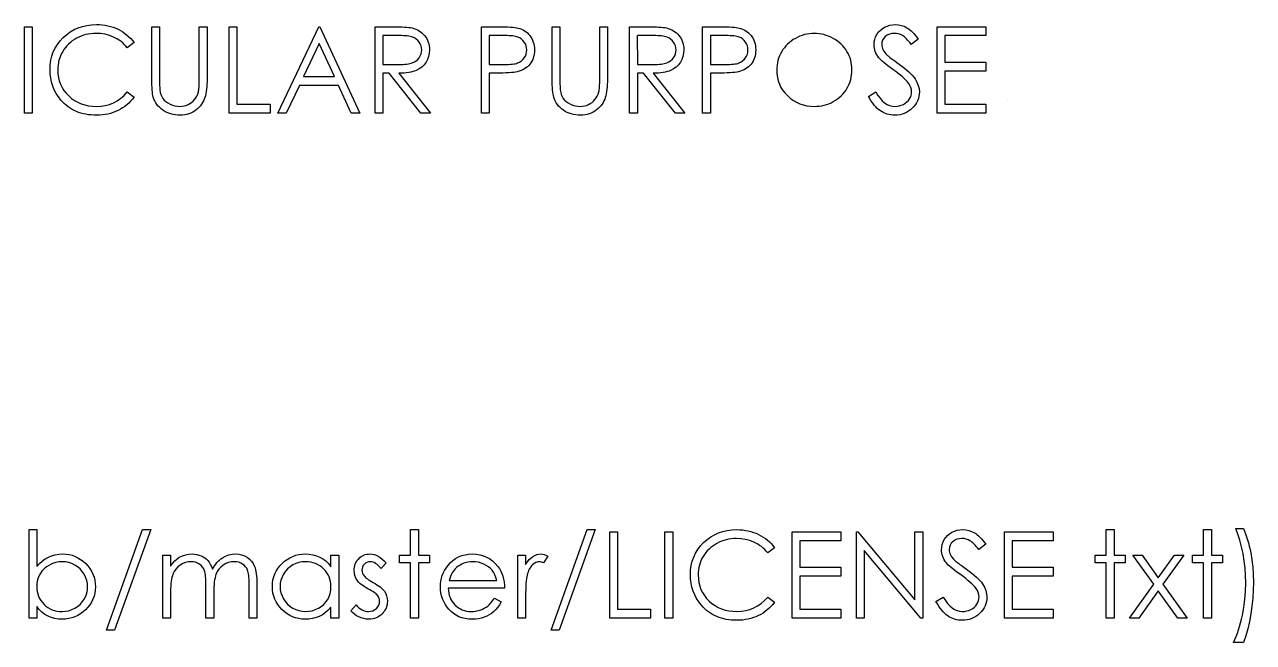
# Model space of a CAD drawing. Header units: millimetres. Extents: x -53 to 240, y 0 to 133.
# Drawn here: x 189.83 to 239.68, y 80.5 to 105.58 of the extents above; entities that cross this region are included whole.
import ezdxf

# ---------------------------------------------------------------- set-up
doc = ezdxf.new("R2010")
doc.units = ezdxf.units.MM

msp = doc.modelspace()

# ---------------------------------------------------------------- linework, layer by layer
at = {"color": 7, "linetype": 'Continuous'}
for p, q in [((221.845, 105.581), (221.845, 105.581)), ((229.697, 102.529), (229.697, 102.529)), ((232.434, 82.029), (232.434, 82.029))]:
    msp.add_line(p, q, dxfattribs=at)
at = {"color": 7, "linetype": 'Continuous', "flags": 128}
for points in [[(189.829, 105.491), (190.143, 105.491), (190.143, 105.491), (190.143, 101.991), (190.143, 101.991), (189.829, 101.991), (189.829, 101.991), (189.829, 105.491)], [(194.271, 104.849), (193.996, 104.638), (193.996, 104.638), (193.936, 104.708), (193.874, 104.773), (193.809, 104.834), (193.741, 104.891), (193.669, 104.943), (193.596, 104.99), (193.519, 105.034), (193.439, 105.073), (193.272, 105.138), (193.097, 105.185), (192.915, 105.213), (192.724, 105.222), (192.724, 105.222), (192.619, 105.219), (192.515, 105.209), (192.414, 105.194), (192.315, 105.172), (192.217, 105.144), (192.121, 105.11), (192.028, 105.07), (191.936, 105.023), (191.848, 104.971), (191.765, 104.915), (191.687, 104.855), (191.614, 104.791), (191.546, 104.722), (191.484, 104.649), (191.426, 104.571), (191.374, 104.49), (191.327, 104.405), (191.287, 104.317), (191.253, 104.228), (191.225, 104.134), (191.203, 104.039), (191.187, 103.941), (191.178, 103.841), (191.175, 103.737), (191.175, 103.737), (191.182, 103.583), (191.203, 103.435), (191.237, 103.293), (191.286, 103.158), (191.349, 103.029), (191.426, 102.907), (191.516, 102.792), (191.621, 102.683), (191.736, 102.584), (191.858, 102.498), (191.988, 102.426), (192.125, 102.366), (192.269, 102.32), (192.421, 102.287), (192.58, 102.267), (192.746, 102.26), (192.746, 102.26), (192.929, 102.269), (193.104, 102.297), (193.272, 102.342), (193.432, 102.406), (193.584, 102.488), (193.73, 102.588), (193.866, 102.707), (193.996, 102.844), (193.996, 102.844), (194.271, 102.635), (194.271, 102.635), (194.204, 102.55), (194.132, 102.47), (194.057, 102.395), (193.978, 102.325), (193.894, 102.259), (193.807, 102.198), (193.715, 102.143), (193.62, 102.093), (193.521, 102.048), (193.419, 102.009), (193.315, 101.976), (193.207, 101.949), (193.097, 101.928), (192.983, 101.913), (192.867, 101.904), (192.748, 101.901), (192.748, 101.901), (192.635, 101.903), (192.525, 101.911), (192.419, 101.923), (192.315, 101.94), (192.214, 101.961), (192.116, 101.987), (192.022, 102.018), (191.93, 102.054), (191.841, 102.095), (191.755, 102.14), (191.673, 102.191), (191.593, 102.245), (191.516, 102.305), (191.443, 102.37), (191.372, 102.439), (191.304, 102.513), (191.304, 102.513), (191.201, 102.646), (191.11, 102.785), (191.034, 102.931), (190.971, 103.084), (190.923, 103.243), (190.889, 103.409), (190.868, 103.582), (190.861, 103.761), (190.861, 103.761), (190.869, 103.95), (190.894, 104.131), (190.936, 104.304), (190.995, 104.469), (191.07, 104.627), (191.163, 104.778), (191.271, 104.92), (191.398, 105.056), (191.537, 105.179), (191.683, 105.286), (191.839, 105.375), (192.003, 105.45), (192.175, 105.507), (192.356, 105.548), (192.546, 105.572), (192.744, 105.581), (192.744, 105.581), (192.864, 105.578), (192.982, 105.569), (193.097, 105.553), (193.208, 105.532), (193.317, 105.506), (193.423, 105.472), (193.526, 105.433), (193.625, 105.388), (193.721, 105.337), (193.813, 105.282), (193.901, 105.222), (193.983, 105.157), (194.062, 105.087), (194.136, 105.013), (194.206, 104.933), (194.271, 104.849)], [(194.989, 105.491), (195.303, 105.491), (195.303, 105.491), (195.303, 103.394), (195.303, 103.394), (195.303, 103.305), (195.304, 103.225), (195.305, 103.153), (195.306, 103.091), (195.309, 103.037), (195.311, 102.992), (195.313, 102.956), (195.317, 102.928), (195.317, 102.928), (195.334, 102.83), (195.36, 102.74), (195.395, 102.658), (195.438, 102.585), (195.492, 102.519), (195.559, 102.458), (195.639, 102.403), (195.731, 102.353), (195.829, 102.313), (195.928, 102.283), (196.028, 102.266), (196.127, 102.26), (196.127, 102.26), (196.213, 102.265), (196.297, 102.278), (196.379, 102.302), (196.46, 102.333), (196.536, 102.374), (196.606, 102.421), (196.669, 102.475), (196.726, 102.536), (196.775, 102.604), (196.819, 102.68), (196.854, 102.762), (196.883, 102.851), (196.883, 102.851), (196.891, 102.888), (196.898, 102.934), (196.904, 102.989), (196.909, 103.052), (196.913, 103.125), (196.916, 103.206), (196.918, 103.296), (196.918, 103.394), (196.918, 103.394), (196.918, 105.491), (196.918, 105.491), (197.232, 105.491), (197.232, 105.491), (197.232, 103.377), (197.232, 103.377), (197.231, 103.263), (197.227, 103.154), (197.22, 103.05), (197.21, 102.953), (197.197, 102.861), (197.183, 102.775), (197.164, 102.693), (197.143, 102.618), (197.119, 102.548), (197.088, 102.479), (197.052, 102.412), (197.011, 102.349), (196.963, 102.286), (196.911, 102.227), (196.852, 102.17), (196.789, 102.115), (196.721, 102.065), (196.649, 102.022), (196.573, 101.985), (196.495, 101.955), (196.413, 101.931), (196.327, 101.915), (196.238, 101.905), (196.145, 101.901), (196.145, 101.901), (196.044, 101.905), (195.947, 101.914), (195.854, 101.93), (195.764, 101.952), (195.678, 101.98), (195.596, 102.015), (195.517, 102.056), (195.442, 102.103), (195.372, 102.156), (195.309, 102.213), (195.25, 102.274), (195.198, 102.339), (195.153, 102.407), (195.113, 102.481), (195.079, 102.558), (195.051, 102.64), (195.051, 102.64), (195.037, 102.696), (195.024, 102.762), (195.013, 102.839), (195.004, 102.926), (194.998, 103.024), (194.993, 103.131), (194.99, 103.249), (194.989, 103.377), (194.989, 103.377), (194.989, 105.491)], [(198.13, 105.491), (198.444, 105.491), (198.444, 105.491), (198.444, 102.35), (198.444, 102.35), (199.79, 102.35), (199.79, 102.35), (199.79, 101.991), (199.79, 101.991), (198.13, 101.991), (198.13, 101.991), (198.13, 105.491)], [(201.809, 105.491), (203.425, 101.991), (203.425, 101.991), (203.083, 101.991), (203.083, 101.991), (202.566, 103.113), (202.566, 103.113), (200.979, 103.113), (200.979, 103.113), (200.447, 101.991), (200.447, 101.991), (200.104, 101.991), (200.104, 101.991), (201.764, 105.491), (201.764, 105.491), (201.809, 105.491)], [(204.053, 105.491), (204.753, 105.491), (204.753, 105.491), (204.894, 105.49), (205.023, 105.488), (205.139, 105.484), (205.244, 105.479), (205.337, 105.472), (205.419, 105.464), (205.489, 105.455), (205.546, 105.443), (205.546, 105.443), (205.623, 105.423), (205.696, 105.397), (205.765, 105.366), (205.83, 105.33), (205.892, 105.289), (205.95, 105.243), (206.005, 105.192), (206.055, 105.135), (206.102, 105.075), (206.142, 105.01), (206.175, 104.943), (206.203, 104.872), (206.224, 104.798), (206.24, 104.72), (206.249, 104.639), (206.252, 104.555), (206.252, 104.555), (206.243, 104.415), (206.217, 104.285), (206.174, 104.163), (206.114, 104.049), (206.037, 103.947), (205.946, 103.858), (205.839, 103.782), (205.719, 103.72), (205.652, 103.694), (205.579, 103.671), (205.499, 103.652), (205.414, 103.636), (205.322, 103.623), (205.225, 103.614), (205.121, 103.608), (205.011, 103.606), (205.011, 103.606), (206.297, 101.991), (206.297, 101.991), (205.908, 101.991), (205.908, 101.991), (204.622, 103.606), (204.622, 103.606), (204.367, 103.606), (204.367, 103.606), (204.367, 101.991), (204.367, 101.991), (204.053, 101.991), (204.053, 101.991), (204.053, 105.491)], [(208.361, 105.491), (209.047, 105.491), (209.047, 105.491), (209.189, 105.49), (209.318, 105.487), (209.436, 105.483), (209.542, 105.478), (209.635, 105.471), (209.717, 105.462), (209.787, 105.451), (209.844, 105.438), (209.844, 105.438), (209.916, 105.417), (209.985, 105.391), (210.05, 105.361), (210.113, 105.325), (210.171, 105.284), (210.226, 105.239), (210.278, 105.188), (210.327, 105.133), (210.371, 105.073), (210.409, 105.01), (210.441, 104.943), (210.468, 104.873), (210.488, 104.798), (210.503, 104.72), (210.512, 104.638), (210.514, 104.552), (210.514, 104.552), (210.512, 104.466), (210.503, 104.384), (210.489, 104.305), (210.468, 104.231), (210.442, 104.16), (210.41, 104.094), (210.372, 104.031), (210.329, 103.972), (210.28, 103.917), (210.227, 103.866), (210.17, 103.821), (210.108, 103.78), (210.041, 103.744), (209.97, 103.713), (209.895, 103.686), (209.816, 103.664), (209.816, 103.664), (209.75, 103.651), (209.671, 103.639), (209.579, 103.629), (209.474, 103.621), (209.356, 103.615), (209.226, 103.61), (209.082, 103.607), (208.925, 103.606), (208.925, 103.606), (208.675, 103.606), (208.675, 103.606), (208.675, 101.991), (208.675, 101.991), (208.361, 101.991), (208.361, 101.991), (208.361, 105.491)], [(211.232, 105.491), (211.547, 105.491), (211.547, 105.491), (211.547, 103.394), (211.547, 103.394), (211.547, 103.305), (211.547, 103.225), (211.549, 103.153), (211.55, 103.091), (211.552, 103.037), (211.554, 102.992), (211.557, 102.956), (211.561, 102.928), (211.561, 102.928), (211.578, 102.83), (211.604, 102.74), (211.639, 102.658), (211.682, 102.585), (211.736, 102.519), (211.802, 102.458), (211.882, 102.403), (211.974, 102.353), (212.073, 102.313), (212.172, 102.283), (212.271, 102.266), (212.371, 102.26), (212.371, 102.26), (212.457, 102.265), (212.541, 102.278), (212.623, 102.302), (212.703, 102.333), (212.78, 102.374), (212.849, 102.421), (212.912, 102.475), (212.969, 102.536), (213.019, 102.604), (213.062, 102.68), (213.097, 102.762), (213.126, 102.851), (213.126, 102.851), (213.135, 102.888), (213.142, 102.934), (213.148, 102.989), (213.153, 103.052), (213.157, 103.125), (213.16, 103.206), (213.161, 103.296), (213.162, 103.394), (213.162, 103.394), (213.162, 105.491), (213.162, 105.491), (213.476, 105.491), (213.476, 105.491), (213.476, 103.377), (213.476, 103.377), (213.475, 103.263), (213.47, 103.154), (213.463, 103.05), (213.454, 102.953), (213.441, 102.861), (213.426, 102.775), (213.408, 102.693), (213.387, 102.618), (213.362, 102.548), (213.332, 102.479), (213.296, 102.412), (213.254, 102.349), (213.207, 102.286), (213.154, 102.227), (213.096, 102.17), (213.032, 102.115), (212.964, 102.065), (212.893, 102.022), (212.817, 101.985), (212.738, 101.955), (212.656, 101.931), (212.571, 101.915), (212.481, 101.905), (212.389, 101.901), (212.389, 101.901), (212.288, 101.905), (212.191, 101.914), (212.098, 101.93), (212.008, 101.952), (211.922, 101.98), (211.84, 102.015), (211.761, 102.056), (211.686, 102.103), (211.616, 102.156), (211.552, 102.213), (211.494, 102.274), (211.442, 102.339), (211.396, 102.407), (211.357, 102.481), (211.323, 102.558), (211.295, 102.64), (211.295, 102.64), (211.28, 102.696), (211.267, 102.762), (211.257, 102.839), (211.248, 102.926), (211.242, 103.024), (211.237, 103.131), (211.233, 103.249), (211.232, 103.377), (211.232, 103.377), (211.232, 105.491)], [(214.373, 105.491), (215.074, 105.491), (215.074, 105.491), (215.214, 105.49), (215.343, 105.488), (215.459, 105.484), (215.565, 105.479), (215.658, 105.472), (215.739, 105.464), (215.809, 105.455), (215.867, 105.443), (215.867, 105.443), (215.943, 105.423), (216.016, 105.397), (216.086, 105.366), (216.151, 105.33), (216.213, 105.289), (216.271, 105.243), (216.325, 105.192), (216.376, 105.135), (216.422, 105.075), (216.462, 105.01), (216.496, 104.943), (216.523, 104.872), (216.545, 104.798), (216.56, 104.72), (216.569, 104.639), (216.572, 104.555), (216.572, 104.555), (216.564, 104.415), (216.538, 104.285), (216.494, 104.163), (216.434, 104.049), (216.358, 103.947), (216.266, 103.858), (216.16, 103.782), (216.039, 103.72), (215.972, 103.694), (215.899, 103.671), (215.82, 103.652), (215.734, 103.636), (215.642, 103.623), (215.545, 103.614), (215.441, 103.608), (215.331, 103.606), (215.331, 103.606), (216.617, 101.991), (216.617, 101.991), (216.229, 101.991), (216.229, 101.991), (214.943, 103.606), (214.943, 103.606), (214.688, 103.606), (214.688, 103.606), (214.688, 101.991), (214.688, 101.991), (214.373, 101.991), (214.373, 101.991), (214.373, 105.491)], [(217.335, 105.491), (218.021, 105.491), (218.021, 105.491), (218.163, 105.49), (218.293, 105.487), (218.411, 105.483), (218.516, 105.478), (218.61, 105.471), (218.692, 105.462), (218.761, 105.451), (218.819, 105.438), (218.819, 105.438), (218.891, 105.417), (218.959, 105.391), (219.025, 105.361), (219.087, 105.325), (219.145, 105.284), (219.201, 105.239), (219.253, 105.188), (219.301, 105.133), (219.345, 105.073), (219.383, 105.01), (219.415, 104.943), (219.442, 104.873), (219.462, 104.798), (219.477, 104.72), (219.486, 104.638), (219.489, 104.552), (219.489, 104.552), (219.486, 104.466), (219.477, 104.384), (219.463, 104.305), (219.443, 104.231), (219.416, 104.16), (219.384, 104.094), (219.347, 104.031), (219.303, 103.972), (219.255, 103.917), (219.201, 103.866), (219.144, 103.821), (219.082, 103.78), (219.016, 103.744), (218.945, 103.713), (218.87, 103.686), (218.791, 103.664), (218.791, 103.664), (218.725, 103.651), (218.645, 103.639), (218.554, 103.629), (218.448, 103.621), (218.331, 103.615), (218.2, 103.61), (218.056, 103.607), (217.899, 103.606), (217.899, 103.606), (217.649, 103.606), (217.649, 103.606), (217.649, 101.991), (217.649, 101.991), (217.335, 101.991), (217.335, 101.991), (217.335, 105.491)], [(221.86, 105.222), (221.76, 105.219), (221.662, 105.209), (221.566, 105.194), (221.47, 105.172), (221.376, 105.143), (221.283, 105.109), (221.192, 105.068), (221.101, 105.021), (221.014, 104.969), (220.932, 104.913), (220.855, 104.852), (220.783, 104.786), (220.716, 104.717), (220.653, 104.643), (220.595, 104.565), (220.543, 104.482), (220.496, 104.397), (220.454, 104.308), (220.42, 104.217), (220.392, 104.124), (220.369, 104.028), (220.354, 103.93), (220.344, 103.83), (220.341, 103.727), (220.341, 103.727), (220.348, 103.576), (220.369, 103.43), (220.404, 103.292), (220.453, 103.158), (220.515, 103.031), (220.592, 102.909), (220.682, 102.794), (220.787, 102.685), (220.901, 102.586), (221.021, 102.499), (221.146, 102.426), (221.277, 102.367), (221.415, 102.32), (221.557, 102.287), (221.706, 102.267), (221.86, 102.26), (221.86, 102.26), (221.964, 102.263), (222.065, 102.272), (222.166, 102.288), (222.264, 102.309), (222.36, 102.337), (222.454, 102.37), (222.546, 102.41), (222.636, 102.455), (222.723, 102.506), (222.805, 102.562), (222.882, 102.622), (222.954, 102.686), (223.021, 102.755), (223.083, 102.829), (223.14, 102.907), (223.193, 102.989), (223.24, 103.076), (223.281, 103.164), (223.315, 103.254), (223.343, 103.348), (223.365, 103.443), (223.38, 103.54), (223.39, 103.641), (223.393, 103.743), (223.393, 103.743), (223.39, 103.845), (223.38, 103.944), (223.365, 104.041), (223.343, 104.136), (223.315, 104.228), (223.281, 104.317), (223.24, 104.404), (223.193, 104.488), (223.14, 104.57), (223.083, 104.647), (223.02, 104.72), (222.952, 104.788), (222.879, 104.853), (222.801, 104.913), (222.718, 104.969), (222.63, 105.021), (222.539, 105.068), (222.445, 105.109), (222.352, 105.143), (222.256, 105.172), (222.159, 105.194), (222.061, 105.209), (221.961, 105.219), (221.86, 105.222)], [(224.066, 102.666), (224.362, 102.844), (224.362, 102.844), (224.446, 102.707), (224.534, 102.588), (224.625, 102.488), (224.72, 102.406), (224.817, 102.342), (224.918, 102.297), (225.023, 102.269), (225.13, 102.26), (225.13, 102.26), (225.222, 102.265), (225.311, 102.281), (225.397, 102.306), (225.481, 102.342), (225.558, 102.386), (225.625, 102.438), (225.683, 102.496), (225.73, 102.561), (225.767, 102.631), (225.795, 102.703), (225.81, 102.777), (225.816, 102.853), (225.816, 102.853), (225.808, 102.94), (225.784, 103.027), (225.745, 103.112), (225.69, 103.197), (225.69, 103.197), (225.643, 103.256), (225.586, 103.319), (225.521, 103.384), (225.446, 103.453), (225.363, 103.524), (225.271, 103.598), (225.169, 103.675), (225.059, 103.755), (225.059, 103.755), (224.949, 103.834), (224.85, 103.909), (224.763, 103.977), (224.686, 104.039), (224.619, 104.096), (224.564, 104.146), (224.519, 104.192), (224.486, 104.231), (224.486, 104.231), (224.44, 104.293), (224.4, 104.357), (224.367, 104.421), (224.339, 104.488), (224.317, 104.554), (224.302, 104.623), (224.293, 104.693), (224.29, 104.764), (224.29, 104.764), (224.297, 104.875), (224.318, 104.981), (224.353, 105.082), (224.401, 105.178), (224.463, 105.267), (224.535, 105.346), (224.619, 105.414), (224.714, 105.473), (224.817, 105.52), (224.925, 105.554), (225.036, 105.574), (225.153, 105.581), (225.153, 105.581), (225.276, 105.573), (225.396, 105.549), (225.511, 105.509), (225.622, 105.454), (225.678, 105.419), (225.733, 105.377), (225.79, 105.329), (225.847, 105.274), (225.906, 105.213), (225.964, 105.145), (226.025, 105.07), (226.085, 104.988), (226.085, 104.988), (225.801, 104.773), (225.801, 104.773), (225.749, 104.839), (225.699, 104.899), (225.652, 104.953), (225.605, 105), (225.562, 105.042), (225.52, 105.079), (225.479, 105.11), (225.441, 105.134), (225.366, 105.173), (225.286, 105.2), (225.204, 105.216), (225.117, 105.222), (225.117, 105.222), (225.009, 105.214), (224.912, 105.189), (224.825, 105.15), (224.748, 105.093), (224.685, 105.026), (224.64, 104.951), (224.613, 104.868), (224.604, 104.779), (224.604, 104.779), (224.607, 104.723), (224.617, 104.667), (224.632, 104.612), (224.653, 104.558), (224.683, 104.504), (224.723, 104.447), (224.774, 104.388), (224.835, 104.326), (224.835, 104.326), (224.858, 104.306), (224.891, 104.279), (224.934, 104.246), (224.988, 104.206), (225.052, 104.159), (225.127, 104.106), (225.211, 104.045), (225.305, 103.978), (225.305, 103.978), (225.419, 103.895), (225.523, 103.814), (225.618, 103.735), (225.704, 103.659), (225.78, 103.585), (225.847, 103.514), (225.906, 103.444), (225.954, 103.377), (226.031, 103.245), (226.086, 103.113), (226.119, 102.981), (226.13, 102.848), (226.13, 102.848), (226.126, 102.754), (226.112, 102.663), (226.089, 102.576), (226.057, 102.491), (226.016, 102.409), (225.966, 102.33), (225.907, 102.255), (225.838, 102.183), (225.763, 102.117), (225.685, 102.06), (225.602, 102.011), (225.516, 101.972), (225.425, 101.941), (225.331, 101.919), (225.232, 101.905), (225.13, 101.901), (225.13, 101.901), (225.051, 101.904), (224.973, 101.912), (224.897, 101.926), (224.824, 101.945), (224.752, 101.97), (224.682, 102), (224.614, 102.036), (224.547, 102.077), (224.483, 102.125), (224.42, 102.18), (224.357, 102.243), (224.296, 102.313), (224.237, 102.39), (224.179, 102.475), (224.122, 102.567), (224.066, 102.666)], [(226.848, 105.491), (228.822, 105.491), (228.822, 105.491), (228.822, 105.132), (228.822, 105.132), (227.162, 105.132), (227.162, 105.132), (227.162, 104.055), (227.162, 104.055), (228.822, 104.055), (228.822, 104.055), (228.822, 103.696), (228.822, 103.696), (227.162, 103.696), (227.162, 103.696), (227.162, 102.35), (227.162, 102.35), (228.822, 102.35), (228.822, 102.35), (228.822, 101.991), (228.822, 101.991), (226.848, 101.991), (226.848, 101.991), (226.848, 105.491)], [(201.783, 104.809), (201.15, 103.472), (201.15, 103.472), (202.4, 103.472), (202.4, 103.472), (201.783, 104.809)], [(204.367, 105.132), (204.367, 103.965), (204.367, 103.965), (205.008, 103.96), (205.008, 103.96), (205.098, 103.961), (205.182, 103.965), (205.26, 103.97), (205.332, 103.977), (205.398, 103.986), (205.457, 103.997), (205.511, 104.01), (205.559, 104.026), (205.643, 104.063), (205.718, 104.11), (205.783, 104.168), (205.837, 104.235), (205.881, 104.309), (205.912, 104.387), (205.931, 104.469), (205.938, 104.556), (205.938, 104.556), (205.931, 104.64), (205.912, 104.72), (205.88, 104.797), (205.836, 104.869), (205.781, 104.935), (205.719, 104.99), (205.649, 105.036), (205.57, 105.071), (205.525, 105.085), (205.474, 105.098), (205.416, 105.108), (205.351, 105.117), (205.279, 105.124), (205.201, 105.128), (205.115, 105.131), (205.023, 105.132), (205.023, 105.132), (204.367, 105.132)], [(208.675, 105.132), (208.675, 103.965), (208.675, 103.965), (209.288, 103.958), (209.288, 103.958), (209.377, 103.958), (209.461, 103.962), (209.538, 103.967), (209.609, 103.974), (209.674, 103.983), (209.733, 103.993), (209.785, 104.007), (209.831, 104.021), (209.912, 104.059), (209.985, 104.106), (210.048, 104.163), (210.102, 104.23), (210.145, 104.304), (210.176, 104.382), (210.194, 104.465), (210.2, 104.551), (210.2, 104.551), (210.194, 104.635), (210.176, 104.716), (210.145, 104.793), (210.102, 104.867), (210.048, 104.934), (209.988, 104.99), (209.919, 105.036), (209.842, 105.071), (209.799, 105.085), (209.749, 105.098), (209.692, 105.108), (209.63, 105.117), (209.56, 105.124), (209.485, 105.128), (209.403, 105.131), (209.315, 105.132), (209.315, 105.132), (208.675, 105.132)], [(214.687, 105.132), (214.688, 103.965), (214.688, 103.965), (215.328, 103.96), (215.328, 103.96), (215.418, 103.961), (215.502, 103.965), (215.58, 103.97), (215.652, 103.977), (215.718, 103.986), (215.778, 103.997), (215.832, 104.01), (215.879, 104.026), (215.964, 104.063), (216.039, 104.11), (216.103, 104.168), (216.158, 104.235), (216.202, 104.309), (216.233, 104.387), (216.252, 104.469), (216.258, 104.556), (216.258, 104.556), (216.252, 104.64), (216.233, 104.72), (216.201, 104.797), (216.156, 104.869), (216.102, 104.935), (216.039, 104.99), (215.969, 105.036), (215.891, 105.071), (215.846, 105.085), (215.795, 105.098), (215.736, 105.108), (215.672, 105.117), (215.6, 105.124), (215.521, 105.128), (215.436, 105.131), (215.344, 105.132), (215.344, 105.132), (214.688, 105.132)], [(217.649, 105.132), (217.649, 103.965), (217.649, 103.965), (218.262, 103.958), (218.262, 103.958), (218.352, 103.958), (218.435, 103.962), (218.512, 103.967), (218.584, 103.974), (218.648, 103.983), (218.707, 103.993), (218.759, 104.007), (218.805, 104.021), (218.887, 104.059), (218.959, 104.106), (219.022, 104.163), (219.076, 104.23), (219.119, 104.304), (219.15, 104.382), (219.168, 104.465), (219.175, 104.551), (219.175, 104.551), (219.168, 104.635), (219.15, 104.716), (219.119, 104.793), (219.076, 104.867), (219.023, 104.934), (218.962, 104.99), (218.893, 105.036), (218.816, 105.071), (218.773, 105.085), (218.723, 105.098), (218.666, 105.108), (218.604, 105.117), (218.535, 105.124), (218.46, 105.128), (218.378, 105.131), (218.289, 105.132), (218.289, 105.132), (217.649, 105.132)], [(190.008, 81.491), (190.008, 85.081), (190.008, 85.081), (190.322, 85.081), (190.322, 85.081), (190.322, 83.585), (190.322, 83.585), (190.431, 83.704), (190.545, 83.807), (190.666, 83.895), (190.793, 83.967), (190.927, 84.022), (191.067, 84.062), (191.213, 84.086), (191.365, 84.094), (191.365, 84.094), (191.501, 84.087), (191.632, 84.069), (191.757, 84.039), (191.878, 83.997), (191.993, 83.942), (192.104, 83.875), (192.209, 83.797), (192.309, 83.706), (192.401, 83.606), (192.48, 83.502), (192.548, 83.392), (192.603, 83.277), (192.646, 83.157), (192.676, 83.031), (192.694, 82.901), (192.7, 82.765), (192.7, 82.765), (192.694, 82.631), (192.676, 82.502), (192.645, 82.378), (192.602, 82.259), (192.546, 82.144), (192.478, 82.036), (192.398, 81.931), (192.306, 81.832), (192.205, 81.742), (192.098, 81.663), (191.987, 81.597), (191.871, 81.543), (191.75, 81.5), (191.623, 81.47), (191.492, 81.452), (191.356, 81.446), (191.356, 81.446), (191.2, 81.454), (191.052, 81.477), (190.912, 81.516), (190.779, 81.57), (190.653, 81.642), (190.535, 81.731), (190.425, 81.839), (190.322, 81.964), (190.322, 81.964), (190.322, 81.491), (190.322, 81.491), (190.008, 81.491)], [(194.944, 85.081), (193.48, 80.997), (193.48, 80.997), (193.149, 80.997), (193.149, 80.997), (194.613, 85.081), (194.613, 85.081), (194.944, 85.081)], [(205.489, 85.081), (205.803, 85.081), (205.803, 85.081), (205.803, 84.049), (205.803, 84.049), (206.252, 84.049), (206.252, 84.049), (206.252, 83.735), (206.252, 83.735), (205.803, 83.735), (205.803, 83.735), (205.803, 81.491), (205.803, 81.491), (205.489, 81.491), (205.489, 81.491), (205.489, 83.735), (205.489, 83.735), (205.04, 83.735), (205.04, 83.735), (205.04, 84.049), (205.04, 84.049), (205.489, 84.049), (205.489, 84.049), (205.489, 85.081)], [(212.982, 85.081), (211.518, 80.997), (211.518, 80.997), (211.188, 80.997), (211.188, 80.997), (212.652, 85.081), (212.652, 85.081), (212.982, 85.081)], [(213.566, 84.991), (213.88, 84.991), (213.88, 84.991), (213.88, 81.85), (213.88, 81.85), (215.226, 81.85), (215.226, 81.85), (215.226, 81.491), (215.226, 81.491), (213.566, 81.491), (213.566, 81.491), (213.566, 84.991)], [(215.809, 84.991), (216.123, 84.991), (216.123, 84.991), (216.123, 81.491), (216.123, 81.491), (215.809, 81.491), (215.809, 81.491), (215.809, 84.991)], [(220.252, 84.349), (219.977, 84.138), (219.977, 84.138), (219.917, 84.208), (219.855, 84.273), (219.79, 84.334), (219.722, 84.391), (219.65, 84.443), (219.576, 84.49), (219.499, 84.534), (219.419, 84.573), (219.253, 84.638), (219.078, 84.685), (218.896, 84.713), (218.705, 84.722), (218.705, 84.722), (218.6, 84.719), (218.496, 84.709), (218.394, 84.694), (218.296, 84.672), (218.197, 84.644), (218.102, 84.61), (218.009, 84.57), (217.917, 84.523), (217.829, 84.471), (217.746, 84.415), (217.668, 84.355), (217.595, 84.291), (217.527, 84.222), (217.465, 84.149), (217.407, 84.071), (217.355, 83.99), (217.308, 83.905), (217.268, 83.817), (217.233, 83.728), (217.205, 83.634), (217.184, 83.539), (217.168, 83.441), (217.158, 83.341), (217.156, 83.237), (217.156, 83.237), (217.163, 83.083), (217.184, 82.935), (217.218, 82.793), (217.267, 82.658), (217.329, 82.529), (217.407, 82.407), (217.497, 82.292), (217.601, 82.183), (217.716, 82.084), (217.839, 81.998), (217.969, 81.926), (218.106, 81.866), (218.25, 81.82), (218.401, 81.787), (218.561, 81.767), (218.727, 81.76), (218.727, 81.76), (218.91, 81.769), (219.085, 81.797), (219.253, 81.842), (219.413, 81.906), (219.565, 81.988), (219.71, 82.088), (219.847, 82.207), (219.977, 82.344), (219.977, 82.344), (220.252, 82.135), (220.252, 82.135), (220.184, 82.05), (220.113, 81.97), (220.038, 81.895), (219.959, 81.825), (219.875, 81.759), (219.788, 81.698), (219.696, 81.643), (219.6, 81.593), (219.501, 81.548), (219.4, 81.509), (219.295, 81.476), (219.187, 81.449), (219.077, 81.428), (218.964, 81.413), (218.848, 81.404), (218.729, 81.401), (218.729, 81.401), (218.616, 81.403), (218.506, 81.411), (218.399, 81.423), (218.296, 81.44), (218.195, 81.461), (218.097, 81.487), (218.002, 81.518), (217.911, 81.554), (217.822, 81.595), (217.736, 81.64), (217.653, 81.691), (217.573, 81.745), (217.497, 81.805), (217.423, 81.87), (217.353, 81.939), (217.285, 82.013), (217.285, 82.013), (217.181, 82.146), (217.091, 82.285), (217.015, 82.431), (216.952, 82.584), (216.904, 82.743), (216.869, 82.909), (216.848, 83.082), (216.841, 83.261), (216.841, 83.261), (216.85, 83.45), (216.875, 83.631), (216.917, 83.804), (216.976, 83.969), (217.051, 84.127), (217.144, 84.278), (217.252, 84.42), (217.378, 84.556), (217.517, 84.679), (217.664, 84.786), (217.819, 84.875), (217.984, 84.95), (218.156, 85.007), (218.337, 85.048), (218.527, 85.072), (218.725, 85.081), (218.725, 85.081), (218.845, 85.078), (218.963, 85.069), (219.077, 85.053), (219.189, 85.032), (219.297, 85.006), (219.403, 84.972), (219.506, 84.933), (219.606, 84.888), (219.702, 84.837), (219.794, 84.782), (219.881, 84.722), (219.964, 84.657), (220.043, 84.587), (220.117, 84.513), (220.186, 84.433), (220.252, 84.349)], [(220.97, 84.991), (222.944, 84.991), (222.944, 84.991), (222.944, 84.632), (222.944, 84.632), (221.284, 84.632), (221.284, 84.632), (221.284, 83.555), (221.284, 83.555), (222.944, 83.555), (222.944, 83.555), (222.944, 83.196), (222.944, 83.196), (221.284, 83.196), (221.284, 83.196), (221.284, 81.85), (221.284, 81.85), (222.944, 81.85), (222.944, 81.85), (222.944, 81.491), (222.944, 81.491), (220.97, 81.491), (220.97, 81.491), (220.97, 84.991)], [(223.572, 81.491), (223.572, 84.991), (223.572, 84.991), (223.638, 84.991), (223.638, 84.991), (225.95, 82.236), (225.95, 82.236), (225.95, 84.991), (225.95, 84.991), (226.264, 84.991), (226.264, 84.991), (226.264, 81.491), (226.264, 81.491), (226.193, 81.491), (226.193, 81.491), (223.886, 84.239), (223.886, 84.239), (223.886, 81.491), (223.886, 81.491), (223.572, 81.491)], [(226.803, 82.166), (227.099, 82.344), (227.099, 82.344), (227.184, 82.207), (227.271, 82.088), (227.362, 81.988), (227.457, 81.906), (227.555, 81.842), (227.656, 81.797), (227.76, 81.769), (227.867, 81.76), (227.867, 81.76), (227.959, 81.765), (228.048, 81.781), (228.134, 81.806), (228.218, 81.842), (228.295, 81.886), (228.362, 81.938), (228.42, 81.996), (228.467, 82.061), (228.505, 82.131), (228.532, 82.203), (228.547, 82.277), (228.553, 82.353), (228.553, 82.353), (228.545, 82.44), (228.521, 82.527), (228.482, 82.612), (228.427, 82.697), (228.427, 82.697), (228.38, 82.756), (228.324, 82.819), (228.258, 82.884), (228.183, 82.953), (228.1, 83.024), (228.008, 83.098), (227.907, 83.175), (227.796, 83.255), (227.796, 83.255), (227.686, 83.334), (227.588, 83.409), (227.5, 83.477), (227.423, 83.539), (227.356, 83.596), (227.301, 83.646), (227.257, 83.692), (227.223, 83.731), (227.223, 83.731), (227.177, 83.793), (227.137, 83.857), (227.104, 83.921), (227.076, 83.988), (227.055, 84.054), (227.039, 84.123), (227.03, 84.193), (227.027, 84.264), (227.027, 84.264), (227.034, 84.375), (227.055, 84.481), (227.09, 84.582), (227.138, 84.678), (227.2, 84.767), (227.272, 84.846), (227.356, 84.914), (227.451, 84.973), (227.554, 85.02), (227.662, 85.054), (227.773, 85.074), (227.89, 85.081), (227.89, 85.081), (228.013, 85.073), (228.133, 85.049), (228.248, 85.009), (228.359, 84.954), (228.415, 84.919), (228.47, 84.877), (228.527, 84.829), (228.584, 84.774), (228.643, 84.713), (228.702, 84.645), (228.762, 84.57), (228.822, 84.488), (228.822, 84.488), (228.538, 84.273), (228.538, 84.273), (228.486, 84.339), (228.437, 84.399), (228.389, 84.453), (228.343, 84.5), (228.299, 84.542), (228.257, 84.579), (228.216, 84.61), (228.179, 84.634), (228.103, 84.673), (228.024, 84.7), (227.941, 84.716), (227.855, 84.722), (227.855, 84.722), (227.747, 84.714), (227.649, 84.689), (227.562, 84.65), (227.485, 84.593), (227.422, 84.526), (227.377, 84.451), (227.351, 84.368), (227.341, 84.279), (227.341, 84.279), (227.344, 84.223), (227.354, 84.167), (227.369, 84.112), (227.39, 84.058), (227.421, 84.004), (227.461, 83.947), (227.511, 83.888), (227.572, 83.826), (227.572, 83.826), (227.595, 83.806), (227.628, 83.779), (227.672, 83.746), (227.726, 83.706), (227.789, 83.659), (227.864, 83.606), (227.948, 83.545), (228.043, 83.478), (228.043, 83.478), (228.156, 83.395), (228.261, 83.314), (228.355, 83.235), (228.441, 83.159), (228.517, 83.085), (228.584, 83.014), (228.643, 82.944), (228.691, 82.877), (228.768, 82.745), (228.823, 82.613), (228.856, 82.481), (228.867, 82.348), (228.867, 82.348), (228.863, 82.254), (228.849, 82.163), (228.826, 82.076), (228.794, 81.991), (228.753, 81.909), (228.703, 81.83), (228.644, 81.755), (228.575, 81.683), (228.5, 81.617), (228.422, 81.56), (228.339, 81.511), (228.253, 81.472), (228.162, 81.441), (228.068, 81.419), (227.97, 81.405), (227.867, 81.401), (227.867, 81.401), (227.788, 81.404), (227.71, 81.412), (227.634, 81.426), (227.561, 81.445), (227.489, 81.47), (227.419, 81.5), (227.351, 81.536), (227.285, 81.577), (227.22, 81.625), (227.157, 81.68), (227.095, 81.743), (227.034, 81.813), (226.974, 81.89), (226.916, 81.975), (226.859, 82.067), (226.803, 82.166)], [(229.585, 84.991), (231.559, 84.991), (231.559, 84.991), (231.559, 84.632), (231.559, 84.632), (229.899, 84.632), (229.899, 84.632), (229.899, 83.555), (229.899, 83.555), (231.559, 83.555), (231.559, 83.555), (231.559, 83.196), (231.559, 83.196), (229.899, 83.196), (229.899, 83.196), (229.899, 81.85), (229.899, 81.85), (231.559, 81.85), (231.559, 81.85), (231.559, 81.491), (231.559, 81.491), (229.585, 81.491), (229.585, 81.491), (229.585, 84.991)], [(233.713, 85.081), (234.027, 85.081), (234.027, 85.081), (234.027, 84.049), (234.027, 84.049), (234.476, 84.049), (234.476, 84.049), (234.476, 83.735), (234.476, 83.735), (234.027, 83.735), (234.027, 83.735), (234.027, 81.491), (234.027, 81.491), (233.713, 81.491), (233.713, 81.491), (233.713, 83.735), (233.713, 83.735), (233.264, 83.735), (233.264, 83.735), (233.264, 84.049), (233.264, 84.049), (233.713, 84.049), (233.713, 84.049), (233.713, 85.081)], [(237.662, 85.081), (237.976, 85.081), (237.976, 85.081), (237.976, 84.049), (237.976, 84.049), (238.425, 84.049), (238.425, 84.049), (238.425, 83.735), (238.425, 83.735), (237.976, 83.735), (237.976, 83.735), (237.976, 81.491), (237.976, 81.491), (237.662, 81.491), (237.662, 81.491), (237.662, 83.735), (237.662, 83.735), (237.213, 83.735), (237.213, 83.735), (237.213, 84.049), (237.213, 84.049), (237.662, 84.049), (237.662, 84.049), (237.662, 85.081)], [(239.277, 80.504), (238.873, 80.504), (238.873, 80.504), (238.929, 80.624), (238.981, 80.751), (239.031, 80.881), (239.077, 81.016), (239.12, 81.157), (239.161, 81.302), (239.198, 81.453), (239.233, 81.608), (239.292, 81.926), (239.333, 82.25), (239.359, 82.578), (239.367, 82.911), (239.367, 82.911), (239.36, 83.22), (239.34, 83.522), (239.306, 83.819), (239.259, 84.11), (239.2, 84.39), (239.131, 84.653), (239.052, 84.898), (238.963, 85.126), (238.963, 85.126), (239.277, 85.126), (239.277, 85.126), (239.323, 85.018), (239.366, 84.907), (239.406, 84.79), (239.445, 84.669), (239.481, 84.543), (239.514, 84.413), (239.544, 84.277), (239.572, 84.137), (239.62, 83.85), (239.654, 83.557), (239.674, 83.258), (239.681, 82.954), (239.681, 82.954), (239.675, 82.625), (239.655, 82.302), (239.623, 81.982), (239.577, 81.666), (239.52, 81.358), (239.451, 81.062), (239.37, 80.777), (239.277, 80.504)], [(191.353, 81.76), (191.49, 81.769), (191.622, 81.793), (191.748, 81.835), (191.87, 81.892), (191.982, 81.964), (192.082, 82.05), (192.17, 82.149), (192.246, 82.262), (192.308, 82.382), (192.351, 82.507), (192.378, 82.634), (192.386, 82.765), (192.386, 82.765), (192.377, 82.896), (192.351, 83.024), (192.306, 83.149), (192.245, 83.271), (192.168, 83.385), (192.08, 83.485), (191.979, 83.572), (191.866, 83.646), (191.745, 83.704), (191.62, 83.746), (191.491, 83.771), (191.358, 83.779), (191.358, 83.779), (191.222, 83.771), (191.09, 83.746), (190.961, 83.704), (190.835, 83.646), (190.719, 83.573), (190.617, 83.488), (190.528, 83.392), (190.455, 83.284), (190.396, 83.167), (190.355, 83.044), (190.331, 82.913), (190.322, 82.775), (190.322, 82.775), (190.327, 82.669), (190.341, 82.567), (190.364, 82.47), (190.396, 82.377), (190.439, 82.289), (190.49, 82.205), (190.55, 82.125), (190.619, 82.05), (190.696, 81.982), (190.777, 81.924), (190.862, 81.874), (190.952, 81.833), (191.046, 81.801), (191.144, 81.778), (191.246, 81.764), (191.353, 81.76)], [(195.438, 84.049), (195.752, 84.049), (195.752, 84.049), (195.752, 83.604), (195.752, 83.604), (195.839, 83.719), (195.927, 83.817), (196.016, 83.899), (196.106, 83.964), (196.106, 83.964), (196.233, 84.021), (196.364, 84.061), (196.497, 84.085), (196.634, 84.094), (196.634, 84.094), (196.726, 84.089), (196.816, 84.075), (196.904, 84.052), (196.988, 84.02), (197.069, 83.98), (197.141, 83.934), (197.206, 83.882), (197.263, 83.824), (197.314, 83.757), (197.363, 83.676), (197.407, 83.583), (197.448, 83.476), (197.448, 83.476), (197.49, 83.549), (197.535, 83.618), (197.582, 83.683), (197.632, 83.742), (197.685, 83.798), (197.739, 83.848), (197.797, 83.894), (197.857, 83.936), (197.982, 84.004), (198.112, 84.054), (198.246, 84.084), (198.386, 84.094), (198.386, 84.094), (198.514, 84.085), (198.635, 84.061), (198.748, 84.019), (198.853, 83.96), (198.947, 83.887), (199.029, 83.801), (199.098, 83.702), (199.154, 83.589), (199.177, 83.526), (199.196, 83.456), (199.213, 83.378), (199.227, 83.292), (199.238, 83.2), (199.245, 83.099), (199.25, 82.991), (199.252, 82.876), (199.252, 82.876), (199.252, 81.491), (199.252, 81.491), (198.938, 81.491), (198.938, 81.491), (198.938, 82.878), (198.938, 82.878), (198.937, 82.976), (198.934, 83.066), (198.929, 83.148), (198.923, 83.223), (198.914, 83.289), (198.904, 83.347), (198.892, 83.397), (198.878, 83.439), (198.843, 83.512), (198.797, 83.578), (198.741, 83.636), (198.675, 83.686), (198.6, 83.727), (198.517, 83.756), (198.428, 83.774), (198.331, 83.779), (198.331, 83.779), (198.213, 83.771), (198.1, 83.744), (197.991, 83.701), (197.888, 83.639), (197.794, 83.563), (197.714, 83.476), (197.647, 83.376), (197.594, 83.266), (197.572, 83.202), (197.554, 83.129), (197.538, 83.047), (197.525, 82.954), (197.515, 82.852), (197.507, 82.74), (197.503, 82.618), (197.502, 82.486), (197.502, 82.486), (197.502, 81.491), (197.502, 81.491), (197.188, 81.491), (197.188, 81.491), (197.188, 82.792), (197.188, 82.792), (197.187, 82.902), (197.184, 83.003), (197.179, 83.095), (197.173, 83.178), (197.164, 83.251), (197.155, 83.315), (197.143, 83.371), (197.129, 83.416), (197.094, 83.495), (197.049, 83.565), (196.992, 83.627), (196.925, 83.68), (196.849, 83.723), (196.765, 83.755), (196.676, 83.773), (196.579, 83.779), (196.579, 83.779), (196.465, 83.771), (196.355, 83.745), (196.249, 83.702), (196.146, 83.643), (196.052, 83.568), (195.971, 83.482), (195.903, 83.385), (195.848, 83.275), (195.826, 83.213), (195.806, 83.144), (195.79, 83.067), (195.776, 82.982), (195.765, 82.89), (195.758, 82.79), (195.753, 82.683), (195.752, 82.567), (195.752, 82.567), (195.752, 81.491), (195.752, 81.491), (195.438, 81.491), (195.438, 81.491), (195.438, 84.049)], [(202.572, 84.049), (202.572, 81.491), (202.572, 81.491), (202.258, 81.491), (202.258, 81.491), (202.258, 81.933), (202.258, 81.933), (202.149, 81.816), (202.035, 81.715), (201.913, 81.63), (201.786, 81.563), (201.652, 81.512), (201.512, 81.476), (201.366, 81.453), (201.213, 81.446), (201.213, 81.446), (201.078, 81.452), (200.948, 81.471), (200.822, 81.501), (200.702, 81.543), (200.587, 81.598), (200.476, 81.664), (200.371, 81.743), (200.27, 81.834), (200.179, 81.933), (200.099, 82.038), (200.033, 82.148), (199.977, 82.264), (199.935, 82.384), (199.904, 82.51), (199.886, 82.641), (199.88, 82.777), (199.88, 82.777), (199.886, 82.91), (199.904, 83.039), (199.935, 83.162), (199.979, 83.282), (200.034, 83.395), (200.101, 83.504), (200.181, 83.608), (200.274, 83.707), (200.375, 83.798), (200.481, 83.876), (200.592, 83.943), (200.709, 83.997), (200.83, 84.04), (200.956, 84.07), (201.087, 84.087), (201.223, 84.094), (201.223, 84.094), (201.38, 84.086), (201.528, 84.063), (201.669, 84.023), (201.802, 83.969), (201.928, 83.899), (202.046, 83.809), (202.156, 83.702), (202.258, 83.575), (202.258, 83.575), (202.258, 84.049), (202.258, 84.049), (202.572, 84.049)], [(201.227, 83.779), (201.09, 83.771), (200.958, 83.746), (200.832, 83.705), (200.711, 83.648), (200.599, 83.575), (200.498, 83.489), (200.41, 83.39), (200.333, 83.277), (200.272, 83.157), (200.229, 83.032), (200.202, 82.904), (200.194, 82.773), (200.194, 82.773), (200.203, 82.643), (200.229, 82.515), (200.273, 82.391), (200.335, 82.269), (200.412, 82.155), (200.5, 82.055), (200.601, 81.968), (200.714, 81.894), (200.835, 81.835), (200.961, 81.794), (201.091, 81.769), (201.225, 81.76), (201.225, 81.76), (201.361, 81.769), (201.493, 81.793), (201.621, 81.835), (201.746, 81.893), (201.862, 81.965), (201.964, 82.049), (202.051, 82.145), (202.125, 82.252), (202.183, 82.369), (202.225, 82.494), (202.25, 82.625), (202.258, 82.764), (202.258, 82.764), (202.253, 82.87), (202.239, 82.972), (202.216, 83.069), (202.184, 83.162), (202.142, 83.25), (202.091, 83.334), (202.03, 83.413), (201.96, 83.488), (201.884, 83.556), (201.803, 83.616), (201.718, 83.666), (201.628, 83.707), (201.535, 83.739), (201.436, 83.761), (201.334, 83.775), (201.227, 83.779)], [(204.502, 83.73), (204.289, 83.51), (204.289, 83.51), (204.232, 83.573), (204.176, 83.628), (204.12, 83.674), (204.066, 83.712), (204.01, 83.742), (203.955, 83.763), (203.901, 83.775), (203.847, 83.779), (203.847, 83.779), (203.781, 83.773), (203.72, 83.753), (203.663, 83.721), (203.612, 83.676), (203.569, 83.622), (203.539, 83.564), (203.521, 83.502), (203.514, 83.435), (203.514, 83.435), (203.52, 83.375), (203.536, 83.317), (203.564, 83.259), (203.601, 83.203), (203.601, 83.203), (203.626, 83.174), (203.657, 83.145), (203.693, 83.113), (203.736, 83.081), (203.785, 83.047), (203.84, 83.013), (203.9, 82.977), (203.967, 82.939), (203.967, 82.939), (204.048, 82.893), (204.122, 82.848), (204.19, 82.802), (204.251, 82.757), (204.305, 82.712), (204.353, 82.668), (204.394, 82.624), (204.427, 82.581), (204.427, 82.581), (204.479, 82.49), (204.517, 82.394), (204.539, 82.292), (204.547, 82.185), (204.547, 82.185), (204.543, 82.109), (204.533, 82.036), (204.516, 81.966), (204.493, 81.9), (204.462, 81.835), (204.426, 81.774), (204.382, 81.716), (204.332, 81.661), (204.277, 81.61), (204.218, 81.567), (204.157, 81.53), (204.092, 81.5), (204.023, 81.476), (203.951, 81.459), (203.876, 81.45), (203.797, 81.446), (203.797, 81.446), (203.691, 81.452), (203.588, 81.469), (203.487, 81.498), (203.388, 81.538), (203.295, 81.588), (203.21, 81.648), (203.134, 81.716), (203.066, 81.792), (203.066, 81.792), (203.274, 82.029), (203.274, 82.029), (203.334, 81.966), (203.395, 81.912), (203.458, 81.865), (203.52, 81.828), (203.584, 81.798), (203.649, 81.777), (203.714, 81.764), (203.781, 81.76), (203.781, 81.76), (203.871, 81.768), (203.955, 81.791), (204.031, 81.829), (204.101, 81.883), (204.158, 81.947), (204.199, 82.017), (204.224, 82.091), (204.232, 82.172), (204.232, 82.172), (204.227, 82.238), (204.211, 82.301), (204.184, 82.36), (204.146, 82.416), (204.146, 82.416), (204.122, 82.442), (204.09, 82.471), (204.052, 82.502), (204.007, 82.534), (203.955, 82.568), (203.896, 82.603), (203.831, 82.64), (203.758, 82.679), (203.758, 82.679), (203.681, 82.724), (203.609, 82.768), (203.545, 82.812), (203.486, 82.855), (203.434, 82.899), (203.389, 82.942), (203.35, 82.986), (203.317, 83.029), (203.317, 83.029), (203.266, 83.118), (203.23, 83.214), (203.207, 83.315), (203.2, 83.423), (203.2, 83.423), (203.203, 83.493), (203.212, 83.561), (203.226, 83.625), (203.246, 83.687), (203.272, 83.745), (203.303, 83.8), (203.341, 83.853), (203.383, 83.902), (203.431, 83.947), (203.482, 83.986), (203.535, 84.019), (203.591, 84.046), (203.651, 84.067), (203.713, 84.082), (203.778, 84.091), (203.847, 84.094), (203.847, 84.094), (203.928, 84.088), (204.009, 84.071), (204.092, 84.042), (204.174, 84.002), (204.255, 83.951), (204.337, 83.889), (204.42, 83.815), (204.502, 83.73)], [(208.889, 82.299), (209.168, 82.152), (209.168, 82.152), (209.1, 82.035), (209.026, 81.93), (208.947, 81.836), (208.863, 81.755), (208.774, 81.684), (208.68, 81.622), (208.58, 81.569), (208.475, 81.525), (208.363, 81.49), (208.245, 81.466), (208.119, 81.451), (207.987, 81.446), (207.987, 81.446), (207.84, 81.452), (207.701, 81.471), (207.57, 81.503), (207.448, 81.547), (207.334, 81.604), (207.228, 81.673), (207.13, 81.755), (207.041, 81.85), (206.961, 81.952), (206.892, 82.058), (206.834, 82.168), (206.786, 82.28), (206.748, 82.396), (206.721, 82.515), (206.706, 82.637), (206.7, 82.763), (206.7, 82.763), (206.705, 82.881), (206.719, 82.996), (206.742, 83.107), (206.774, 83.216), (206.815, 83.321), (206.866, 83.423), (206.926, 83.521), (206.995, 83.617), (206.995, 83.617), (207.092, 83.728), (207.197, 83.826), (207.31, 83.907), (207.432, 83.974), (207.561, 84.026), (207.697, 84.064), (207.842, 84.086), (207.995, 84.094), (207.995, 84.094), (208.152, 84.086), (208.301, 84.062), (208.442, 84.023), (208.574, 83.968), (208.699, 83.897), (208.816, 83.81), (208.924, 83.708), (209.025, 83.59), (209.025, 83.59), (209.089, 83.498), (209.144, 83.402), (209.192, 83.298), (209.231, 83.19), (209.262, 83.077), (209.284, 82.958), (209.297, 82.833), (209.303, 82.703), (209.303, 82.703), (207.014, 82.703), (207.014, 82.703), (207.021, 82.602), (207.035, 82.505), (207.057, 82.413), (207.088, 82.326), (207.126, 82.244), (207.172, 82.166), (207.227, 82.093), (207.289, 82.025), (207.358, 81.963), (207.43, 81.909), (207.507, 81.863), (207.587, 81.826), (207.671, 81.797), (207.76, 81.777), (207.852, 81.764), (207.948, 81.76), (207.948, 81.76), (208.042, 81.764), (208.133, 81.775), (208.225, 81.794), (208.314, 81.82), (208.401, 81.852), (208.48, 81.89), (208.552, 81.932), (208.618, 81.979), (208.682, 82.036), (208.748, 82.109), (208.818, 82.196), (208.889, 82.299)], [(208.989, 83.017), (208.952, 83.141), (208.906, 83.251), (208.854, 83.349), (208.793, 83.433), (208.725, 83.507), (208.645, 83.574), (208.555, 83.633), (208.455, 83.684), (208.348, 83.726), (208.238, 83.756), (208.126, 83.774), (208.011, 83.779), (208.011, 83.779), (207.917, 83.776), (207.826, 83.765), (207.738, 83.746), (207.655, 83.72), (207.573, 83.685), (207.496, 83.645), (207.423, 83.596), (207.352, 83.54), (207.352, 83.54), (207.303, 83.493), (207.257, 83.441), (207.214, 83.385), (207.175, 83.322), (207.139, 83.254), (207.105, 83.18), (207.075, 83.101), (207.047, 83.017), (207.047, 83.017), (208.989, 83.017)], [(209.841, 84.049), (210.156, 84.049), (210.156, 84.049), (210.156, 83.672), (210.156, 83.672), (210.227, 83.776), (210.301, 83.864), (210.376, 83.936), (210.453, 83.994), (210.532, 84.037), (210.613, 84.069), (210.695, 84.087), (210.78, 84.094), (210.78, 84.094), (210.845, 84.088), (210.912, 84.072), (210.981, 84.044), (211.053, 84.006), (211.053, 84.006), (210.88, 83.734), (210.88, 83.734), (210.835, 83.753), (210.793, 83.768), (210.754, 83.777), (210.72, 83.779), (210.72, 83.779), (210.645, 83.771), (210.571, 83.746), (210.498, 83.704), (210.427, 83.645), (210.392, 83.609), (210.36, 83.568), (210.331, 83.524), (210.303, 83.474), (210.277, 83.419), (210.253, 83.36), (210.231, 83.296), (210.212, 83.228), (210.212, 83.228), (210.198, 83.167), (210.187, 83.092), (210.177, 83.003), (210.17, 82.9), (210.163, 82.784), (210.159, 82.653), (210.156, 82.509), (210.156, 82.351), (210.156, 82.351), (210.156, 81.491), (210.156, 81.491), (209.841, 81.491), (209.841, 81.491), (209.841, 84.049)], [(234.79, 84.049), (235.164, 84.049), (235.164, 84.049), (235.822, 83.126), (235.822, 83.126), (236.481, 84.049), (236.481, 84.049), (236.854, 84.049), (236.854, 84.049), (236.009, 82.864), (236.009, 82.864), (236.989, 81.491), (236.989, 81.491), (236.615, 81.491), (236.615, 81.491), (235.822, 82.602), (235.822, 82.602), (235.029, 81.491), (235.029, 81.491), (234.656, 81.491), (234.656, 81.491), (235.636, 82.864), (235.636, 82.864), (234.79, 84.049)]]:
    msp.add_lwpolyline(points, dxfattribs=at)

doc.saveas('drawing.dxf')
